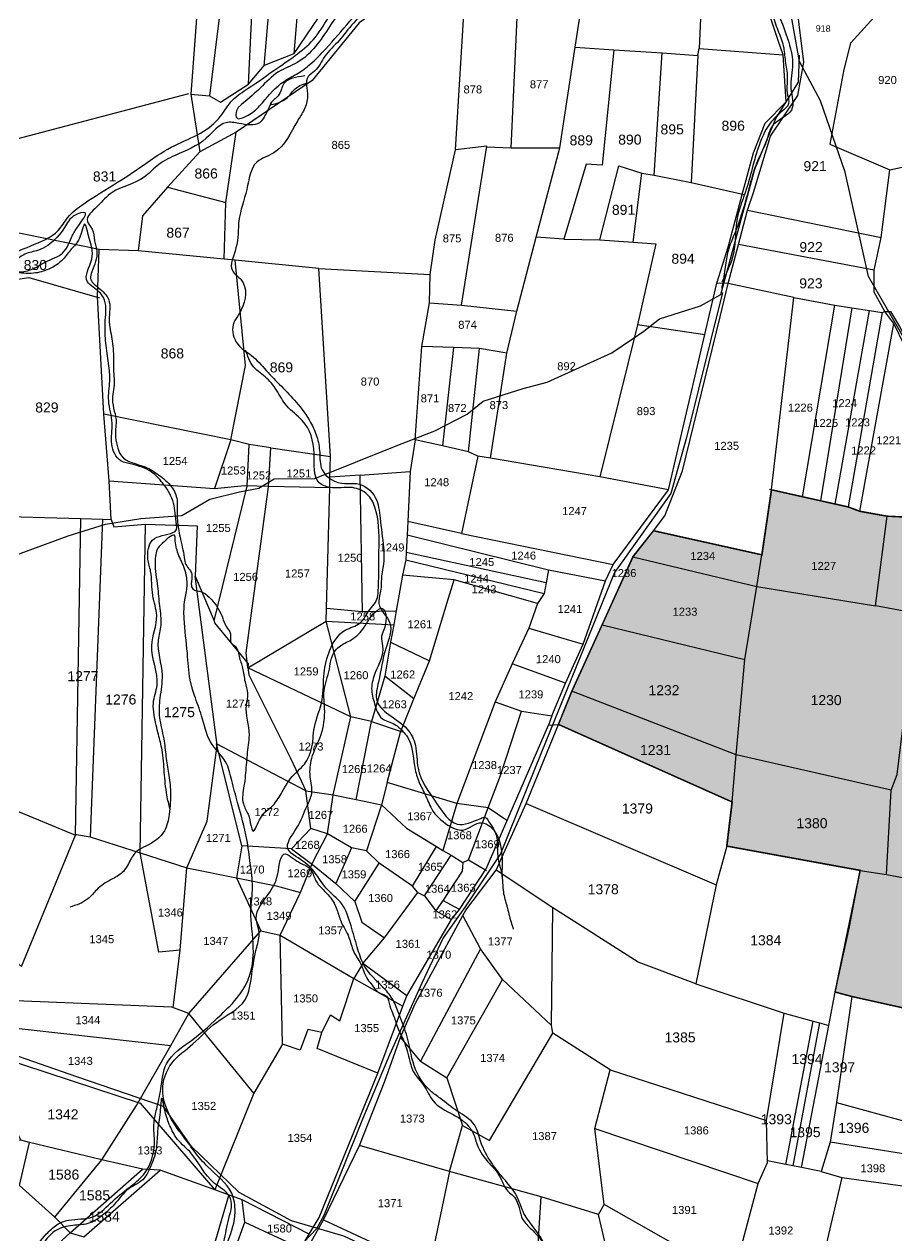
# Model space of a CAD drawing. Header units: inches. Extents: x 182366 to 215308, y 1619047 to 1632624.
# Drawn here: x 183460 to 185204, y 1623660 to 1626081 of the extents above; entities that cross this region are included whole.
import ezdxf
from ezdxf.enums import TextEntityAlignment as Align

# ---------------------------------------------------------------- set-up
doc = ezdxf.new("R2010")
doc.units = ezdxf.units.IN
doc.header["$MEASUREMENT"] = 0
for name, color, linetype in [('PLOT NO', 7, 'Continuous'), ('PLOTS', 7, 'Continuous'), ('PLOTS NO', 7, 'Continuous'), ('ROAD', 1, 'Continuous'), ('STREAM', 4, 'Continuous'), ('WUA2', 3, 'Continuous')]:
    doc.layers.add(name, color=color, linetype=linetype)
doc.styles.get("Standard").update_dxf_attribs({"font": 'arial.ttf'})

msp = doc.modelspace()

# ---------------------------------------------------------------- hatches: boundary and pattern name
at = {"layer": 'PLOTS NO', "true_color": 0xcd6928}
h = msp.add_hatch(dxfattribs=at)
h.set_pattern_fill('ANSI31', color=32)
h.set_pattern_definition([(45, (0, 0), (-0.088388347648, 0.088388347648), [])])
h.paths.add_polyline_path([(185539.5, 1623407.5), (185473.5, 1623605.4), (185439.1, 1623707.3), (185432.1, 1623754.5), (185433.1, 1623860.7), (185432.5, 1623916.8), (185422.5, 1623975.8), (185411.1, 1623993), (185349.6, 1624085.6), (185114, 1624137.9), (185080.8, 1624146.8), (185131, 1624390), (184864.2, 1624438.5), (184874.8, 1624526.7), (184527.8, 1624681.7), (184554.7, 1624747.8), (184615.2, 1624880.8), (184676.8, 1625016.3), (184717.8, 1625068.8), (184934.7, 1625020.5), (184953.9, 1625150.5), (185015.4, 1625136.7), (185051.8, 1625128.6), (185080.8, 1625122.1), (185106.9, 1625116.3), (185130.2, 1625107.5), (185184.7, 1625097.8), (185215, 1625096.3), (185364.9, 1625088.8), (185365.5, 1625086.8), (185390.1, 1625058.4), (185412.6, 1624846.8), (185627.9, 1624818.6), (185600, 1624654.1), (185783, 1624546.5), (185870.8, 1624192.6), (185931.4, 1624111.6), (185934.1, 1624024.2), (185976, 1623908), (185988.8, 1623730.6), (185932.8, 1623735.6), (185917.4, 1623590.4), (185912.9, 1623472.8), (185648.8, 1623472.3)])

# ---------------------------------------------------------------- linework, layer by layer
at = {"layer": 'PLOTS'}
for points in [[(183905.6, 1626663.5), (183870.8, 1626260.8), (183830.8, 1625937.8)], [(183908.7, 1625961.3), (183932.7, 1626460.9), (183942.1, 1626657.4)], [(183995.2, 1626648.5), (183957.8, 1626214.9), (183939, 1625997.5)], [(183999.8, 1626022.6), (184048.6, 1626602.8)], [(184762.6, 1626558), (184759.3, 1626538.7), (184743.8, 1626479.1), (184612.2, 1626331.5), (184591.8, 1626288.8), (184532.3, 1626247.8), (184404.9, 1626279.4), (184343.1, 1626263), (184272.3, 1626197.4), (184208.9, 1626139), (184129.7, 1626083.6), (184035.6, 1625968.4), (183883.6, 1625865.3), (183811.5, 1625825.8), (183746.6, 1625755.2), (183696.4, 1625698), (183687.9, 1625628)], [(184392.4, 1625213.6), (184424.8, 1625423.6), (184444.6, 1625507.6), (184483.5, 1625655.3), (184530.4, 1625833.7), (184561.2, 1626034.9), (184576.5, 1626135.2), (184576.9, 1626158.3), (184591.8, 1626288.8), (184582.8, 1626384.3)], [(183817.2, 1626263.5), (183793.1, 1625941.5), (183830.8, 1625937.8), (183852.8, 1625925.5), (183908.7, 1625961.3), (183940.2, 1625999), (183999.8, 1626022.6), (184085.9, 1626149.6)], [(184049.1, 1625593), (184271.8, 1625580.9), (184281.8, 1625649.1), (184322.4, 1625830), (184341.3, 1626145.4), (184271.8, 1626149.9), (184272.3, 1626197.4)], [(183985.6, 1623562.1), (184058.4, 1623691.8), (184130.4, 1623840.2), (184180.9, 1623968.8), (184212.4, 1624056.6), (184241.3, 1624123.2), (184336.9, 1624299.8), (184342.8, 1624310.7), (184403.3, 1624390.6), (184463.2, 1624523.4), (184527.8, 1624681.7), (184554.7, 1624747.8), (184615.2, 1624880.8), (184676.8, 1625016.3), (184717.8, 1625068.8), (184740.7, 1625098.2), (184775.9, 1625188.3), (184851.4, 1625496.3), (184867.3, 1625562.7), (184887.8, 1625640.8), (184905.8, 1625709.2), (184917.7, 1625744.7), (184952, 1625857.5), (185006.2, 1625938.8), (185018.4, 1626005.4), (184999.9, 1626156.2)], [(184341.3, 1626145.4), (184384.3, 1626142.5), (184447.4, 1626138.4), (184574.7, 1626135.2), (184704.8, 1626128.5), (184747.5, 1626123.5), (184786.1, 1626125.2), (184813.1, 1626122.5), (184809.1, 1626032.5), (184976.8, 1626019.7)], [(184433.7, 1625833.9), (184447.4, 1626138.4)], [(183381.2, 1625098.6), (183573.6, 1625093.2), (183616.6, 1625092), (183634.1, 1625091.5), (183639.3, 1625076.7), (183702.5, 1625081.8), (183761.5, 1625080.1), (183770.6, 1625079.8), (183805.8, 1625078.7), (183802.1, 1624977.8), (183840, 1624888.4), (183840.7, 1624884.6), (183907.7, 1624802.9), (183907.4, 1624794.8), (183908.9, 1624780.8), (183991.8, 1624615.5), (184009, 1624578.6), (184023.2, 1624548.6), (184077.8, 1624540.7), (184123.6, 1624531.4), (184174.4, 1624521.2), (184224, 1624474.5), (184284.2, 1624437.6), (184296.9, 1624429.8), (184313.4, 1624420.5), (184336.6, 1624405.6), (184347.9, 1624411.1), (184387.4, 1624514.8), (184412, 1624579.4), (184454.2, 1624708.3), (184514.5, 1624699), (184508.3, 1624680.3), (184527.8, 1624681.7), (184874.8, 1624526.7), (184883.3, 1624621.1), (184900.4, 1624811.2), (184924.3, 1624957.1), (184934.7, 1625020.5), (184954, 1625151.4), (184998.7, 1625534.6), (184867.3, 1625562.7), (184844.6, 1625563.6), (184867.4, 1625635.4), (184878.7, 1625678.4), (184895.1, 1625740.9), (184917.7, 1625824), (184941, 1625883.4), (184983.3, 1625926.2), (184976.8, 1626019.7), (184966.8, 1626048.6), (184945, 1626114.2)], [(185172.2, 1626110.1), (185119, 1626051.2), (185111.6, 1626042.9), (185098.2, 1625990.4), (185070.3, 1625841.3), (185190.4, 1625790.2)], [(184638.6, 1626029.6), (184615.2, 1625799), (184583.4, 1625801.4), (184538.6, 1625651.3), (184483.5, 1625655.3)], [(184561.2, 1626034.9), (184638.6, 1626029.6), (184734.9, 1626024.1), (184806.5, 1626018.6), (184809.1, 1626032.5)], [(184718.9, 1625779.5), (184734.9, 1626024.1)], [(184806.5, 1626018.6), (184792.9, 1625764.4)], [(183409.3, 1625842.7), (183789.5, 1625942.3)], [(183793.1, 1625941.5), (183811.5, 1625825.8)], [(183860.1, 1625611.3), (183863.1, 1625725), (183883.6, 1625865.3)], [(184334.4, 1625519.3), (184384.6, 1625837), (184322.4, 1625830)], [(184384.4, 1625836), (184433.7, 1625833.9), (184530.4, 1625833.7)], [(184610.4, 1625649.9), (184648.6, 1625798.1), (184694.6, 1625783.5), (184718.9, 1625779.5), (184792.9, 1625764.4), (184899.3, 1625740.9)], [(184677.1, 1625645.4), (184694.6, 1625783.5)], [(185264.5, 1625347), (185198.2, 1625482.8), (185180.1, 1625506.8), (185158.7, 1625545.5), (185158.9, 1625589.3), (185173, 1625654.6), (185190.4, 1625790.2), (185221, 1625796.5)], [(183746.6, 1625755.2), (183863.1, 1625725)], [(184905.8, 1625709.2), (185173, 1625654.6)], [(183282, 1624576.2), (183562.8, 1624460.4), (183564.8, 1624461.3), (183592.1, 1624456.9), (183692.2, 1624424.7), (183785, 1624394.8), (183884.7, 1624374.9), (183964, 1624359), (184012.2, 1624345.4), (184036.5, 1624405.2), (184066.1, 1624463), (184077.8, 1624540.7), (184113.2, 1624696.8), (184063.5, 1624887.9), (184064.4, 1624913.9), (184070.7, 1625155.2), (184071.2, 1625174.7), (184072.3, 1625217), (184049.1, 1625593), (183882, 1625609.2), (183860.1, 1625611.3), (183687.9, 1625628), (183609.8, 1625630.7), (183427.1, 1625668.4)], [(184538.6, 1625651.3), (184610.4, 1625649.9), (184677.1, 1625645.4), (184722.4, 1625642.4), (184685.6, 1625480.4), (184610.6, 1625176.6)], [(185158.9, 1625589.3), (184887.8, 1625640.8)], [(183952.9, 1625234.5), (183909.7, 1625240.8), (183873.1, 1625250.2), (183619.3, 1625301.8), (183606.4, 1625536.9), (183609.8, 1625630.7)], [(183873.1, 1625250.2), (183902.6, 1625399.2), (183882, 1625609.2)], [(183411.4, 1625565.9), (183469.7, 1625574.7), (183610.5, 1625534.3)], [(184241.5, 1625250.4), (184254.6, 1625437.2), (184270, 1625524), (184271.8, 1625580.9)], [(184514.5, 1624699), (184542.3, 1624764.1), (184577, 1624841.7), (184622.2, 1624968.4), (184637.4, 1625001), (184747.9, 1625150.6), (184844.6, 1625563.6)], [(184270, 1625524), (184334.4, 1625519.3), (184444.6, 1625507.6)], [(184998.7, 1625534.6), (185080, 1625519.7), (185114.6, 1625514.3), (185149.5, 1625508.9), (185174.8, 1625505), (185180.1, 1625506.8), (185191.9, 1625506.7), (185209.3, 1625477), (185269.4, 1625364.6), (185311.7, 1625260.3), (185365.5, 1625086.8)], [(185015.4, 1625136.7), (185080, 1625519.7)], [(185114.6, 1625514.3), (185051.8, 1625128.6)], [(185080.8, 1625122.1), (185149.5, 1625508.9)], [(185174.8, 1625505), (185106.9, 1625116.3)], [(184820.7, 1625460.5), (184685.6, 1625480.4)], [(185130.2, 1625107.5), (185198.2, 1625482.8)], [(184424.8, 1625423.6), (184370, 1625432.9), (184318.1, 1625434.7), (184254.6, 1625437.2)], [(184318.1, 1625434.7), (184296.1, 1625238.2)], [(184347.9, 1625226.6), (184370, 1625432.9)], [(183634.1, 1625091.5), (183629.8, 1625168.6), (183619.3, 1625301.8)], [(183873.1, 1625250.2), (183840.6, 1625152.8)], [(184747.9, 1625150.6), (184610.6, 1625176.6), (184392.4, 1625213.6), (184366.9, 1625217.9), (184347.9, 1625226.6), (184296.1, 1625238.2), (184241.5, 1625250.4), (184231.8, 1625186.8), (184226.8, 1625087.2), (184225.4, 1625060.4), (184223.6, 1625025.5), (184222.9, 1625010.4), (184216, 1624979.6), (184203.5, 1624908.5), (184198.6, 1624880.5), (184192.5, 1624846), (184180.6, 1624778.1), (184154.2, 1624687.7), (184113.2, 1624696.8), (183907.4, 1624794.8), (183904, 1624824.6), (183948.5, 1625156.3), (183952.9, 1625234.5), (184072.3, 1625217)], [(183840, 1624888.4), (183905.5, 1625157.5), (183909.7, 1625240.8)], [(184366.9, 1625217.9), (184334.1, 1625063.2), (184637.4, 1625001)], [(184131.7, 1625179.9), (184071.2, 1625175.7)], [(184136.5, 1624905.3), (184131.7, 1625179.9), (184231.8, 1625186.8)], [(183629.8, 1625168.6), (183840.6, 1625152.8), (183900.3, 1625159), (183949.8, 1625157.7), (184070.7, 1625155.2)], [(185184.7, 1625097.8), (185130.2, 1625107.5), (185106.9, 1625116.3), (185080.8, 1625122.1), (185051.8, 1625128.6), (185015.4, 1625136.7), (184949.9, 1625151.4)], [(183227.9, 1624353.1), (183318.1, 1624315.3), (183347, 1624292.6), (183454.7, 1624197.9), (183562.8, 1624460.4), (183573.6, 1625093.2)], [(183616.6, 1625092), (183592.1, 1624456.9)], [(183692.2, 1624424.7), (183702.5, 1625081.8)], [(184334.1, 1625063.2), (184226.8, 1625087.2)], [(184883.8, 1623588.7), (184881.4, 1623591.6), (184927, 1623764), (184945.7, 1623806.1), (184944, 1623890), (184979.2, 1624104.7), (185037.3, 1624088.7), (185049.9, 1624085.2), (185068.6, 1624080.1), (185080.8, 1624146.8), (185109.4, 1624276.8), (185131, 1624390), (185183.9, 1624381.4), (185192.6, 1624549.9), (185204.8, 1624581.8), (185244.2, 1624903.4), (185161.9, 1624918.6), (185184.7, 1625097.8), (185215, 1625096.3), (185365, 1625088.8)], [(184225.4, 1625060.4), (184508.1, 1624990.8), (184622.2, 1624968.4)], [(184717.8, 1625068.8), (184934.7, 1625020.5)], [(184222.9, 1625010.4), (184499.3, 1624943.3)], [(184503.3, 1624964.7), (184223.6, 1625025.5)], [(184676.8, 1625016.3), (184924.3, 1624957.1), (185161.9, 1624918.6)], [(184508.1, 1624990.8), (184503.3, 1624964.7), (184499.3, 1624943.3), (184486.2, 1624923.4), (184468.9, 1624873.9), (184435.3, 1624802.7), (184401.7, 1624726.8), (184324.8, 1624523.7), (184296.9, 1624429.8)], [(183757.9, 1624115.3), (183771.7, 1624230.4), (183785, 1624394.8), (183825.9, 1624488.4), (183845.6, 1624639.9), (183802.1, 1624977.8)], [(184185.7, 1624565.4), (184212.4, 1624666.3), (184239.1, 1624732.5), (184270, 1624808.9), (184307.5, 1624931.7), (184319.5, 1624970.9), (184216, 1624979.6)], [(184486.2, 1624923.4), (184319.5, 1624970.9)], [(184064.4, 1624913.9), (184135.9, 1624907), (184203.5, 1624908.5)], [(183907.4, 1624794.8), (184063.5, 1624887.9), (184198.6, 1624880.5)], [(184468.9, 1624873.9), (184577, 1624841.7)], [(184615.2, 1624880.8), (184900.4, 1624811.2)], [(184192.5, 1624846), (184268.7, 1624809.6)], [(184542.3, 1624764.1), (184435.3, 1624802.7)], [(184239.1, 1624732.5), (184180.6, 1624778.1)], [(185192.6, 1624549.9), (184883.3, 1624621.1), (184554.7, 1624747.8)], [(184401.7, 1624726.8), (184454.2, 1624708.3)], [(183701, 1623133.9), (183805.1, 1623280), (183866.1, 1623372.6), (183884.9, 1623401.2), (183983.6, 1623585), (184013, 1623634.6), (184029.9, 1623663.1), (184049.6, 1623696.2), (184167, 1623984.4), (184217.2, 1624118.8), (184224.9, 1624139.4), (184314.2, 1624291.5), (184329.9, 1624311.5), (184383.6, 1624392.8), (184508.3, 1624680.3)], [(184123.6, 1624531.4), (184154.2, 1624687.7), (184215.8, 1624666.8)], [(184137, 1624203.8), (184180.2, 1624255.1), (184246.9, 1624345.6), (184236, 1624358.4), (184169.3, 1624404.4), (184144.4, 1624429.3), (184114, 1624435), (184066.1, 1624463), (184033.3, 1624473.4), (184023.2, 1624548.6), (183844.2, 1624643)], [(184033.3, 1624473.4), (183994.5, 1624432.7), (183895.2, 1624438.7), (183844.2, 1624643)], [(184425, 1624489.9), (184387.4, 1624514.8), (184324.8, 1624523.7), (184185.7, 1624565.4), (184174.4, 1624521.2)], [(184874.8, 1624526.7), (184864.2, 1624438.5), (184843.2, 1624360.8), (184802.3, 1624163.3), (184687.2, 1624206.4), (184517, 1624315), (184403.3, 1624390.6)], [(184463.2, 1624523.4), (184843.2, 1624360.8)], [(184174.4, 1624521.2), (184144.4, 1624429.3)], [(183895.2, 1624438.7), (183884.7, 1624374.9), (183933.2, 1624269.1)], [(183994.5, 1624432.7), (184036.5, 1624401.6), (184083.2, 1624363.4), (184121.1, 1624327.8), (184134.9, 1624286.4), (184180.2, 1624255.1)], [(184114, 1624435), (184083.2, 1624363.4)], [(184236, 1624358.4), (184284.2, 1624437.6)], [(184864.2, 1624438.5), (185131, 1624390)], [(183771.7, 1624230.4), (183729.5, 1624226.7), (183692.2, 1624424.7)], [(184121.1, 1624327.8), (184169.3, 1624404.4)], [(184260.1, 1624339.1), (184313.4, 1624420.5)], [(184336.6, 1624405.6), (184335.7, 1624388.2), (184295.9, 1624328.5)], [(184347.9, 1624411.1), (184384.3, 1624389.5)], [(185183.9, 1624381.4), (185399.5, 1624341.1)], [(183976.5, 1624042.4), (183972, 1624260.5), (184011.7, 1624344.1)], [(184246.9, 1624345.6), (184260.1, 1624339.1), (184282.9, 1624308.9), (184314.2, 1624291.5)], [(184329.9, 1624311.5), (184296.6, 1624329.5), (184282.9, 1624308.9)], [(184600.5, 1623874.2), (184631.4, 1623991.6), (184516.4, 1624064.9), (184513.9, 1624079.8), (184517, 1624315)], [(184513.9, 1624079.8), (184415.9, 1624171.5), (184371.9, 1624232.9), (184336.9, 1624299.8)], [(183521.4, 1623697.1), (183615.4, 1623811.4), (183684.6, 1623919.9), (183752.9, 1624039.9), (183789.3, 1624103.7), (183933.2, 1624269.1), (183972, 1624260.5), (184119, 1624173.7), (184217.2, 1624118.8)], [(184371.9, 1624232.9), (184252.4, 1624008.5), (184212.4, 1624056.6)], [(184224.9, 1624139.4), (184137, 1624203.8), (184119, 1624173.7)], [(184055.2, 1624066.2), (184072.1, 1624101.3), (184090.7, 1624089.3), (184119, 1624173.7)], [(184304.7, 1623975), (184415.9, 1624171.5)], [(184802.3, 1624163.3), (184979.2, 1624104.7)], [(185114, 1624137.9), (185083.9, 1623926.3), (185071, 1623846.5), (185053.2, 1623788), (185013.4, 1623795.9), (184996.4, 1623799.2), (184982.4, 1623801.9), (184945.6, 1623809.1)], [(185080.8, 1624146.8), (185114, 1624137.9), (185349.6, 1624085.6)], [(183789.3, 1624103.7), (183755, 1624116.3), (183443, 1624129.5)], [(183919.2, 1623944.6), (183789.3, 1624103.7)], [(184982.4, 1623801.9), (185037.3, 1624088.7)], [(183396.4, 1624080.1), (183752.9, 1624039.9)], [(184167, 1623984.4), (184045.9, 1624034), (184055.2, 1624066.2), (184026.9, 1624072.2), (184011.5, 1624030.7), (183976.5, 1624042.4), (183919.2, 1623944.6), (183841.2, 1623751.3)], [(184310.2, 1623788.4), (184336.3, 1623879.9), (184389.8, 1623849.8), (184516.4, 1624064.9)], [(185049.9, 1624085.2), (184996.4, 1623799.2)], [(185013.4, 1623795.9), (185068.6, 1624080.1)], [(183411.2, 1624016.6), (183691.9, 1623924.4), (183841.2, 1623751.3)], [(184252.4, 1624008.5), (184304.7, 1623975), (184336.3, 1623879.9)], [(184631.4, 1623991.6), (184944, 1623890)], [(185083.9, 1623926.3), (185297.6, 1623867.5)], [(183092.1, 1623541.8), (183173.8, 1623532.7), (183242.6, 1623530.4), (183357.5, 1623526.7), (183394, 1623761.7), (183450.6, 1623760), (183470.9, 1623845.8), (183453.7, 1623850.4), (183375.1, 1623847.5), (183399.1, 1623871.7), (183441.8, 1623873.7), (183453.7, 1623850.4)], [(184627.8, 1623470.7), (184644.2, 1623549), (184607.8, 1623702.1), (184619, 1623722.2), (184600.5, 1623874.2)], [(184600.5, 1623874.2), (184927, 1623764)], [(184029.9, 1623663.1), (183895.6, 1623731.6), (183841.2, 1623751.3), (183731.9, 1623790.9), (183696.8, 1623793), (183615.4, 1623811.4), (183470.9, 1623845.8)], [(185296.5, 1623811), (185071, 1623846.5)], [(184607.8, 1623702.1), (184493.7, 1623737.4), (184310.2, 1623788.4), (184130.4, 1623840.2)], [(183450.6, 1623760), (183521.4, 1623697.1), (183552.2, 1623665.8), (183579.6, 1623657.5), (183731.9, 1623790.9)], [(183543.4, 1623464.2), (183619, 1623579.3), (183526.9, 1623642.1), (183552.2, 1623665.8), (183696.8, 1623793)], [(184310.2, 1623788.4), (184270.7, 1623600.5)], [(185094.3, 1623776.3), (185043.5, 1623559.5)], [(185053.2, 1623788), (185094.3, 1623776.3), (185284.5, 1623750.1)], [(183815.7, 1623427.9), (183805.7, 1623524.1), (183869, 1623740)], [(183884.9, 1623401.2), (183855.8, 1623413.6), (183838.5, 1623513.7), (183901, 1623686.6), (183895.6, 1623731.6)], [(184480.7, 1623507.7), (184482.8, 1623570.7), (184493.7, 1623737.4)], [(184856.3, 1623587.8), (184619, 1623722.2)], [(183901, 1623686.6), (184013, 1623634.6)], [(184058.4, 1623691.8), (184180.4, 1623635.2), (184270.7, 1623600.5), (184287.2, 1623588.4), (184429.5, 1623529), (184480.7, 1623507.7), (184626.1, 1623471.1), (184838, 1623417.7), (184856.3, 1623587.8), (184883.8, 1623588.7), (184936.6, 1623573.4), (185012.6, 1623563.6), (185043.5, 1623559.5), (185177.6, 1623528.3), (185356.2, 1623515.5), (185496.5, 1623501.9), (185531, 1623402.4)]]:
    msp.add_lwpolyline(points, dxfattribs=at)
at = {"layer": 'ROAD'}
for points in [[(185534.8, 1623404.9), (185436.2, 1623699.3), (185418.7, 1623921.2), (185417.1, 1623998.8), (185381.1, 1624052), (185391.8, 1624152.1), (185414.5, 1624403.6), (185427.2, 1624528.3), (185398.2, 1624699.8), (185392.6, 1624898.2), (185375.8, 1625043.4), (185344.9, 1625110.1), (185345.4, 1625179.9), (185306.3, 1625298.2), (185256.1, 1625388.2), (185147.3, 1625576.8), (185101, 1625785.5), (185051.8, 1625928), (185009.5, 1626006.7), (184980.5, 1626171.1)], [(183335.8, 1624980.7), (183548, 1625058.4), (183622.8, 1625081.9), (183693.3, 1625093.2), (183775.3, 1625099.2), (183831.2, 1625131.7), (183890.7, 1625146.2), (183929.2, 1625154.1), (183959.7, 1625172.7), (184040.7, 1625173), (184203.4, 1625238.3), (184280.7, 1625268.1), (184345.2, 1625301.6), (184377.7, 1625327.7), (184457.2, 1625352.8), (184505.1, 1625365.8), (184634.8, 1625424.4), (184698.9, 1625467.3), (184729.6, 1625492.2), (184812, 1625518.4), (184852.5, 1625540.8), (184920.2, 1625791), (184962.4, 1625892.7), (185007.4, 1625965.5), (185009.6, 1626018.9)], [(184855.8, 1625544.6), (184783.7, 1625255.3), (184752.8, 1625143.4), (184639.9, 1624985.2), (184493.9, 1624626.3), (184412.3, 1624423.2), (184341.5, 1624317.2), (184297.6, 1624255.3), (184254.7, 1624164.7), (184190.2, 1624021.4), (184136.5, 1623892.6), (184058.8, 1623700), (184044.2, 1623673.3), (183994.4, 1623620.9)], [(184590.5, 1623233.7), (184513.1, 1623328.4), (184425.3, 1623446.4), (184357.2, 1623562.2), (184338.9, 1623588.4), (184270.6, 1623591.1), (184215.9, 1623604.3), (184099.1, 1623658.8), (183994.4, 1623689.4), (183889.6, 1623746.4), (183794.5, 1623838), (183738.4, 1623917.7), (183565.4, 1623977.5), (183419.9, 1624028.2), (183341.8, 1624086.1), (183249.5, 1624199.7), (183088.5, 1624329.2), (182825.8, 1624522.2), (182718.6, 1624578), (182581.5, 1624640.6), (182562.3, 1624662)]]:
    msp.add_lwpolyline(points, dxfattribs=at)
at = {"layer": 'STREAM'}
msp.add_open_spline([(182562.3, 1625413.6), (182575.2, 1625414.7), (182617.8, 1625418.1), (182701.6, 1625421.3), (182795.5, 1625434.4), (182894.5, 1625438.9), (182964.1, 1625465.4), (183034.3, 1625459.5), (183111.2, 1625507), (183201.3, 1625530.3), (183311.9, 1625542.6), (183326.9, 1625620), (183409.4, 1625608.6), (183470.9, 1625638.3), (183524.8, 1625657.8), (183547.5, 1625699.1), (183589.3, 1625730.3), (183644.8, 1625762.6), (183704.2, 1625803.6), (183757.6, 1625839.9), (183812.6, 1625859.8), (183852.4, 1625892), (183873.8, 1625931.6), (183917.7, 1625958.6), (183972.4, 1625999), (184037.7, 1626040.3), (184074, 1626107), (184108, 1626150.1), (184161.7, 1626187.9), (184209.3, 1626207.3), (184268.8, 1626230), (184271.1, 1626275.3), (184308.3, 1626303.8), (184346.2, 1626326.6), (184397.8, 1626351.1), (184448.1, 1626335.3), (184474.7, 1626304.9), (184511.4, 1626297.8), (184547, 1626317.4), (184573.7, 1626371), (184634.4, 1626409.1), (184681.8, 1626480.6), (184711.4, 1626537.8), (184731.3, 1626591.1), (184754, 1626647.2), (184760.4, 1626715.3), (184780.5, 1626787), (184794.1, 1626852.9), (184823.8, 1626910.9), (184847.5, 1626958.6), (184892, 1626997.5), (184915.3, 1627084.3), (185012.5, 1627097.1), (185049.9, 1627178.1), (185123.9, 1627200.3), (185181.7, 1627238.6), (185215.8, 1627286.5), (185260.8, 1627336), (185275.1, 1627415.7), (185332.7, 1627475.4), (185402.6, 1627498.5), (185470.5, 1627568.5), (185533.3, 1627635.7), (185591.5, 1627700), (185638.9, 1627730.5), (185674.2, 1627753), (185724.5, 1627804.7), (185714.4, 1627901.9), (185724.9, 1628005.5), (185739.5, 1628087.1), (185747, 1628143.8), (185746.7, 1628209.7), (185762.3, 1628289.6), (185822.5, 1628365), (185855.5, 1628433.8), (185912.6, 1628508), (185953.5, 1628602.6), (186020.4, 1628688.5), (186058.2, 1628773.9), (186107, 1628832.2), (186156.8, 1628884.7), (186226.8, 1628867.7), (186292.5, 1628901.6), (186373.6, 1628891.2), (186439.6, 1628874.5), (186498.7, 1628847.8), (186554.1, 1628834.7), (186598.3, 1628820.1), (186635.2, 1628795.6), (186681.2, 1628786.1), (186729, 1628764.4), (186778.8, 1628747.1), (186817.6, 1628723.7), (186848.3, 1628719.8), (186867.5, 1628717), (186885.7, 1628719.5), (186905.5, 1628724.2), (186930.9, 1628737.1), (186941.7, 1628754.5), (186949, 1628766.3)], degree=3, knots=[1009.301592, 1009.301592, 1009.301592, 1009.301592, 1047.9218, 1137.61407, 1260.571966, 1332.476282, 1433.628974, 1479.114351, 1537.907126, 1692.629256, 1782.571677, 1812.803691, 1901.569815, 1966.817296, 2029.665102, 2061.703251, 2103.771608, 2184.034693, 2254.956049, 2320.127168, 2376.847277, 2429.336253, 2469.519515, 2508.728851, 2580.424217, 2676.56389, 2732.656145, 2805.717201, 2839.089896, 2927.757425, 2965.190804, 3015.13061, 3042.034282, 3101.470463, 3150.693741, 3206.727277, 3244.514128, 3268.221154, 3313.302344, 3353.93891, 3445.020187, 3519.259999, 3608.792976, 3637.922091, 3690.036973, 3789.462775, 3840.770887, 3913.589111, 3989.81145, 4035.829047, 4071.299677, 4165.149088, 4277.526106, 4310.487704, 4421.941237, 4489.088821, 4515.781843, 4597.804311, 4685.659657, 4748.509068, 4836.437254, 4900.646849, 5036.653814, 5114.996847, 5158.525443, 5204.850151, 5241.262589, 5368.057814, 5466.980349, 5560.579291, 5615.48576, 5638.169247, 5758.481082, 5848.887476, 5924.134859, 5986.322599, 6128.573418, 6230.216442, 6311.984664, 6403.541964, 6466.950049, 6503.693253, 6605.756815, 6675.24923, 6743.371634, 6810.24961, 6868.791324, 6914.048081, 6948.91218, 7000.261098, 7052.631322, 7106.376844, 7158.538703, 7185.577297, 7198.437408, 7216.718101, 7240.041905, 7259.644164, 7299.99864, 7299.99864, 7299.99864, 7299.99864], dxfattribs=at)
for points in [[(185955.1, 1624057.8), (185954, 1624088), (185933.6, 1624127.5), (185915.2, 1624170.7), (185890.2, 1624204.6), (185868.2, 1624258), (185855.4, 1624283.9), (185846.6, 1624335), (185832, 1624378.1), (185814.4, 1624443.1), (185811.2, 1624491.4), (185795.5, 1624535.9), (185792, 1624574.8), (185772.9, 1624613.7), (185758, 1624660.3), (185739.2, 1624697.6), (185724, 1624741), (185705.8, 1624780.7), (185703.8, 1624827.5), (185707.4, 1624857.4), (185710.3, 1624896.3), (185740.6, 1624952.7), (185751.8, 1624978.2), (185754.5, 1625007.2), (185762.8, 1625034.7), (185759.7, 1625096.9), (185757.7, 1625125.6), (185747.3, 1625163.5), (185752.3, 1625196.6), (185744.5, 1625235.7), (185749.4, 1625268.6), (185748.2, 1625282.8), (185733.1, 1625290.4), (185736.8, 1625312.9), (185737.8, 1625351.2), (185737.1, 1625369.7), (185739.7, 1625381.4), (185737, 1625393), (185704.5, 1625417.1), (185681.3, 1625428.1), (185665.5, 1625440.2), (185663.2, 1625461.9), (185670.7, 1625500.4), (185684.6, 1625540.2), (185691.7, 1625571.7), (185699.9, 1625590.3), (185712.5, 1625605.3), (185735.8, 1625616.6), (185740.3, 1625628.3), (185727.9, 1625639.5), (185715.7, 1625658.7), (185723.9, 1625707.6), (185725.4, 1625742.9), (185727.3, 1625782.2), (185736.3, 1625806.1), (185741.1, 1625829.3), (185742.1, 1625853.7), (185741.3, 1625883.7), (185748.9, 1625937.7), (185747.4, 1625993), (185743.1, 1626036), (185734.3, 1626067.9), (185677, 1626091.3), (185635.4, 1626102.6), (185603.7, 1626114), (185568.6, 1626118.2), (185543.3, 1626127), (185521.4, 1626136.8), (185516, 1626162.1), (185563.9, 1626190.8), (185610.8, 1626205.1), (185648.6, 1626229.3), (185685.5, 1626259.2), (185737.4, 1626313.8), (185776.9, 1626377.8), (185798.8, 1626422), (185836.6, 1626486.2), (185850.4, 1626513), (185849.4, 1626548.6), (185849.1, 1626572.6), (185868.2, 1626609.1), (185898.6, 1626644.3), (185909, 1626693.5), (185924.8, 1626729.6), (185931.8, 1626760.4), (185951.2, 1626802.7), (185967, 1626844.5), (185975.8, 1626876.5), (185984.1, 1626925.6), (185988.3, 1626969.1), (185981.3, 1626981.7), (185948.3, 1626985.3), (185941.2, 1626997), (185953.1, 1627056), (185960, 1627121.7), (185964.7, 1627164.1), (185973.2, 1627202.1), (185978.5, 1627230.8), (185984.3, 1627327.1), (185989.2, 1627378.5), (185995.2, 1627420), (185996.2, 1627451.3), (185990.2, 1627494.7), (185980.5, 1627589.6), (185980.2, 1627642.4), (185991.2, 1627674.3), (186008.8, 1627717.7), (186051.6, 1627819.7), (186065.3, 1627859.3), (186072.6, 1627900.8), (186090.5, 1627980), (186117.8, 1628055.4), (186130.7, 1628101.5), (186161.4, 1628173.2), (186188.2, 1628227.2), (186217.6, 1628277.2), (186242.3, 1628292.6), (186253, 1628330.6), (186265.9, 1628355.7), (186291, 1628386.7), (186335.9, 1628400.4), (186370.6, 1628414.3), (186406.2, 1628438.1), (186428.5, 1628456.5), (186460, 1628461.9), (186496.2, 1628469.8), (186524.3, 1628503.5), (186567, 1628513.8), (186647.1, 1628509.3), (186699.6, 1628515.2), (186741.2, 1628538.4), (186802, 1628526), (186837.3, 1628512.4), (186861.7, 1628526.5), (186877, 1628566.1), (186879.4, 1628619.3), (186872.7, 1628672.9), (186867.5, 1628689.5), (186810.8, 1628707.1), (186763.2, 1628729.3), (186687.5, 1628758.3), (186630.2, 1628776.6), (186565.5, 1628805.3), (186499.3, 1628826.5), (186441.4, 1628851.7), (186360.9, 1628875.3), (186295.9, 1628867.5), (186202, 1628855.1), (186135.8, 1628834.5), (186092.7, 1628784.3), (186044.1, 1628714), (186017.4, 1628648.6), (185952.4, 1628557.2), (185899.7, 1628463.4), (185874.7, 1628415.8), (185860.2, 1628384.3), (185826.8, 1628327.9), (185781.9, 1628245.7), (185761.4, 1628183.6), (185759.9, 1628106.7), (185759.8, 1628048.8), (185745.8, 1627950.1), (185745, 1627911.7), (185734.3, 1627869.1), (185727, 1627831.9), (185714.9, 1627777.1), (185696.6, 1627743.4), (185631.9, 1627693.2), (185582.3, 1627661.1), (185560.2, 1627622.3), (185514.7, 1627582), (185472.7, 1627544.3), (185420.2, 1627500), (185358.3, 1627462.7), (185322.1, 1627442.1), (185293.4, 1627383.6), (185265.5, 1627328.5), (185232.8, 1627276.2), (185214.2, 1627247.3), (185162.1, 1627222.3), (185112.4, 1627180.6), (185070.6, 1627152.6), (185026.5, 1627114.3), (184968.6, 1627073.5), (184927.4, 1627044.1), (184915.1, 1627017.2), (184879.2, 1626975.3), (184850, 1626928.4), (184820.8, 1626877.1), (184805.8, 1626814.2), (184791.9, 1626737.4), (184769.5, 1626649.2), (184747.5, 1626581.6), (184733.1, 1626550.3), (184713.1, 1626510.1), (184695.2, 1626475.4), (184655.3, 1626413.9), (184621.6, 1626378.9), (184596.1, 1626340.9), (184545.9, 1626304.1), (184512.4, 1626282), (184477.9, 1626278.6), (184428.5, 1626316.7), (184384.7, 1626316.1), (184308.9, 1626273.6), (184292.7, 1626219.6), (184240.9, 1626177.7), (184204.4, 1626142.6), (184166.1, 1626119.3), (184118, 1626083.2), (184089.8, 1626048.7), (184060.9, 1626016.9), (184040.4, 1625987.1), (184027.8, 1625976.4), (184026.3, 1625937.2), (184019.6, 1625910.5), (184006.1, 1625887.4), (183959.4, 1625824.1), (183925.3, 1625805.5), (183905, 1625750.9), (183889.3, 1625688.7), (183883.4, 1625633.8), (183876.3, 1625588.5), (183893.8, 1625570.3), (183894, 1625510.2), (183876.8, 1625475.5), (183890.5, 1625437.4), (183914.2, 1625419.1), (183943.9, 1625388.9), (184003.8, 1625325.6), (184032.6, 1625285.1), (184045.1, 1625256.7), (184050.7, 1625225), (184055.5, 1625190.5), (184101, 1625162.8), (184124.4, 1625163), (184161.8, 1625135.2), (184171.3, 1625093.7), (184178.3, 1625035.2), (184178.4, 1625003.5), (184174.5, 1624978.9), (184172.5, 1624948), (184169.2, 1624923.3), (184191.2, 1624884.1), (184183.3, 1624835.4), (184168.2, 1624766.3), (184164.1, 1624732.7), (184225.5, 1624672.4), (184242, 1624639.7), (184247.3, 1624594), (184285.1, 1624523.1), (184325.6, 1624482.5), (184372.6, 1624493.9), (184381.6, 1624495.8), (184389, 1624486.7), (184399.6, 1624470), (184406, 1624444.4), (184406.8, 1624416.2), (184414.4, 1624383.8), (184417.8, 1624346.6), (184424.8, 1624318.3), (184433.2, 1624286.5), (184437.7, 1624272.6)], [(184743.8, 1626555.8), (184760.2, 1626555.3), (184776.3, 1626544.1), (184820.4, 1626513.5), (184842.8, 1626494.3), (184888.3, 1626427.6), (184909.6, 1626358.4), (184918.3, 1626321), (184927.6, 1626283.9), (184936.9, 1626217.2), (184955.4, 1626137.9), (184982.4, 1626062.1), (184995.8, 1626001.2), (184992.6, 1625953.3), (184993.6, 1625909.2), (184957.2, 1625879.7), (184942.7, 1625844.6), (184927.3, 1625811.3), (184915.1, 1625776.8), (184903.4, 1625734), (184882.5, 1625668.8), (184866.1, 1625624.4), (184860.6, 1625591.4), (184854.1, 1625552.9)], [(184743.8, 1626555.8), (184770.9, 1626535), (184802.5, 1626519.2), (184825.2, 1626503.5), (184844.5, 1626484.7), (184866.6, 1626450.8), (184884.9, 1626419.4), (184897.5, 1626388), (184907.5, 1626322.5), (184920, 1626270.9), (184938.1, 1626178.5), (184949.2, 1626131.3), (184955.5, 1626102.5), (184966.4, 1626069.1), (184977.3, 1626037.6), (184981.3, 1626007.5), (184985.3, 1625974.7), (184985.7, 1625939.5), (184988, 1625922.4), (184975.1, 1625907.3), (184950.9, 1625883), (184926.6, 1625831.8), (184916.7, 1625798.7), (184903.3, 1625750.5), (184886, 1625697.7), (184877.6, 1625622.7), (184854.7, 1625566.4)], [(183888, 1625914.9), (183932.1, 1625953.7), (183968.3, 1625985.7), (184005.9, 1626004.4), (184071.1, 1626077.1), (184131.6, 1626151.8), (184194.2, 1626190.6), (184221.7, 1626203.7), (184254, 1626217.5), (184266.9, 1626221.7), (184248.9, 1626199), (184221.5, 1626178.4), (184200.9, 1626162.4), (184162.1, 1626130.5), (184133.1, 1626110.8), (184110.9, 1626086.8), (184062.8, 1626032), (184031.3, 1626000.7), (184007.6, 1625983.1), (183979.4, 1625966.7), (183936.2, 1625924.1), (183920.3, 1625907.7), (183907.9, 1625899.3), (183896.4, 1625894), (183886.4, 1625892.8), (183883.2, 1625900.7), (183888, 1625914.9)], [(184021.2, 1625977.8), (183979.1, 1625962.3), (183967.5, 1625938.1), (183952, 1625921.6), (183977.8, 1625928.4), (183996.7, 1625946.6), (184007.2, 1625956.2), (184022.1, 1625962.8), (184024.8, 1625963.6)], [(183954.3, 1625925), (183941.9, 1625899.6), (183930.4, 1625884.2), (183889.4, 1625882.8), (183863.5, 1625884.2), (183824.1, 1625853.3), (183761.7, 1625818.7), (183725.1, 1625797.5), (183700.1, 1625775.3), (183635.7, 1625744.9), (183605.7, 1625716.5), (183586.4, 1625687), (183595.9, 1625671.6), (183600.8, 1625647.9), (183605.5, 1625626.7), (183595.2, 1625586.2), (183592.7, 1625573.1), (183608.5, 1625554.4), (183629, 1625530.5), (183630.1, 1625490.4), (183635.5, 1625452.3), (183637.9, 1625432.7), (183638.7, 1625391.4), (183639.4, 1625354.8), (183636.8, 1625337.2), (183638.8, 1625313.7), (183643.7, 1625290.7), (183642.3, 1625261.2), (183645.7, 1625239.1), (183654.3, 1625218.2), (183701.7, 1625196.3), (183729, 1625180.1), (183754.6, 1625156.6), (183765.6, 1625130.3), (183765.7, 1625109.4), (183766.4, 1625089.5), (183771.6, 1625055.9), (183780, 1625015.3), (183783.3, 1625000.9), (183790.8, 1624991), (183795, 1624981.9), (183794.1, 1624962.3), (183797.1, 1624952.3), (183814.3, 1624946.5), (183825.4, 1624939.8), (183856.2, 1624895.7), (183864.5, 1624876.5), (183872.3, 1624862.7), (183874.2, 1624843.8), (183880.8, 1624839), (183889.7, 1624817.8), (183896.7, 1624794.2), (183901.5, 1624766.8), (183906.7, 1624743.2), (183903.7, 1624720.3), (183909.5, 1624660.5), (183907.7, 1624640.8), (183903.8, 1624600.6), (183899.4, 1624558.6), (183898.2, 1624522.8), (183907.7, 1624502), (183913.5, 1624478.6), (183916.9, 1624469.1), (183930.3, 1624490.8), (183957.8, 1624520.3), (183975.8, 1624546.8), (183999.3, 1624581.2), (184014.4, 1624595.7), (184025, 1624609.4), (184033.9, 1624631.1), (184040.2, 1624675.8), (184055.6, 1624730.8), (184059.4, 1624784), (184071, 1624829.9), (184101.9, 1624870.1), (184131.1, 1624884.2), (184151.5, 1624912.1), (184162.1, 1624925.3), (184168.1, 1624954.7), (184169.3, 1625037.8), (184161, 1625115.9), (184145.8, 1625141.3), (184116.5, 1625154.8), (184070.7, 1625155.2), (184049.9, 1625164.7), (184039.8, 1625222.9), (184016, 1625288.7), (183984.8, 1625318.4), (183964.4, 1625349.7), (183942, 1625376.1), (183916.5, 1625399), (183907.4, 1625416.9), (183902.7, 1625429.6)], [(183324.4, 1625565.8), (183347.9, 1625588), (183391.2, 1625600.4), (183433.9, 1625603.9), (183461.4, 1625621.3), (183488.4, 1625629.4), (183507.4, 1625639.1), (183540.6, 1625674.7), (183561.8, 1625699.6), (183581.7, 1625704.2), (183568.7, 1625678.4), (183556.8, 1625659.3), (183536.7, 1625623.5), (183502.9, 1625606.2), (183474.4, 1625590.5), (183410.4, 1625585.4), (183374.1, 1625574.2), (183350.1, 1625563.9), (183332.3, 1625561.4), (183324.4, 1625565.8)], [(183751.6, 1624512.5), (183745.4, 1624540.1), (183740.2, 1624586.2), (183735.7, 1624630.6), (183728.5, 1624661.2), (183719.9, 1624699.9), (183718.3, 1624724.2), (183725.6, 1624760.1), (183715.2, 1624839.2), (183724.9, 1624899.4), (183717.2, 1624939), (183712.9, 1624987.7), (183707.5, 1625012.1), (183716.7, 1625050), (183758.5, 1625065.6), (183761.8, 1625067.5), (183764.1, 1625086.2), (183757.1, 1625129), (183736.7, 1625164.2), (183714.2, 1625186.3), (183675.1, 1625201.5), (183653.5, 1625208.5), (183635.1, 1625241.7), (183636, 1625283.7), (183629, 1625328.5), (183631.1, 1625367.9), (183622.8, 1625448.6), (183622.3, 1625488.7), (183618.6, 1625534.7), (183598, 1625555.5), (183586.4, 1625566.2), (183595.2, 1625611.3), (183588.2, 1625660.7), (183581.4, 1625681.2), (183570.4, 1625653.2), (183554.2, 1625631.2), (183538, 1625611.2), (183509.3, 1625591.4), (183479, 1625583.4), (183439.6, 1625584.2), (183401.3, 1625576.4), (183388.6, 1625565.5), (183375.4, 1625529), (183367.1, 1625510.8), (183367.3, 1625486.5), (183373.9, 1625456.2), (183374.1, 1625429.3), (183378, 1625396.3), (183380.8, 1625371.3), (183386, 1625338.6), (183354.9, 1625312.9), (183328.1, 1625301.4), (183307.8, 1625282), (183244.1, 1625236.2), (183219.2, 1625208.4), (183204.9, 1625188.9), (183193.5, 1625141.7), (183183, 1625110.4), (183179.1, 1625081.5), (183175.3, 1625056.6), (183168.7, 1625023.1), (183159.7, 1624999.6), (183151, 1624959.6), (183132.2, 1624911.6), (183118.3, 1624876.4), (183102.7, 1624853.7), (183073.7, 1624815.4), (183059.9, 1624784.1), (183043, 1624762.7)], [(183321.5, 1623494.2), (183351.8, 1623499.5), (183373.8, 1623508.8), (183393.3, 1623520.2), (183412.3, 1623534.2), (183442.3, 1623559.1), (183454.9, 1623586.3), (183474.6, 1623626.1), (183504.8, 1623663.2), (183525.7, 1623681.7), (183548.7, 1623690.7), (183597.1, 1623697.6), (183632.5, 1623724.6), (183671.1, 1623757.1), (183698.3, 1623781.4), (183720.4, 1623843.6), (183719.6, 1623885.8), (183725, 1623913.1), (183733.2, 1623953.1), (183744.5, 1624003.3), (183797.2, 1624052.2), (183853.5, 1624101.5), (183888.7, 1624138.9), (183908.7, 1624173.7), (183918.1, 1624235), (183913.4, 1624309.2), (183916.4, 1624356.6), (183912, 1624403.9), (183905.2, 1624451.5), (183886.7, 1624525.5), (183875.1, 1624569.6), (183862.7, 1624606.6), (183832.7, 1624646.5), (183814.7, 1624698.7), (183800.4, 1624739.6), (183791.8, 1624770.6), (183786.3, 1624823.8), (183779.8, 1624893.2), (183781.2, 1624930.5), (183785.7, 1624957.9), (183780.5, 1624992.8), (183768, 1625022.5), (183762, 1625052.8), (183761.5, 1625058.1), (183739.6, 1625046.7), (183727.5, 1625033.8), (183721.7, 1625005.8), (183726.7, 1624957.2), (183730.5, 1624918.4), (183733, 1624879.7), (183727.8, 1624850.3), (183735.6, 1624780.2), (183731.4, 1624734.4), (183730.6, 1624695.1), (183739, 1624652.9), (183743.5, 1624617.4), (183748.8, 1624583.9), (183752.6, 1624547.1), (183749.8, 1624501.9), (183740.6, 1624469), (183703.2, 1624438.3), (183685.3, 1624428.2), (183671.8, 1624409.4), (183656.2, 1624385.5), (183633.7, 1624371.5), (183605.1, 1624351.1), (183587.6, 1624333.1), (183551.2, 1624316.1)], [(184508.3, 1623629.2), (184479.6, 1623674.8), (184459, 1623704.3), (184446.4, 1623735.4), (184422, 1623769.8), (184373.1, 1623846.5), (184360.1, 1623881.1), (184325.8, 1623908.7), (184291.5, 1623934.5), (184271.9, 1623949.5), (184239.8, 1623999), (184224.2, 1624062.3), (184208.7, 1624103.6), (184197.4, 1624130.7), (184179.7, 1624153.6), (184139.2, 1624200.7), (184125.8, 1624236.7), (184113.4, 1624279.2), (184094.8, 1624322.8), (184064, 1624354.1), (184037, 1624390.8), (184003.1, 1624417.9), (183987.5, 1624431.9), (184004.7, 1624474.3), (184025.4, 1624518.9), (184034.7, 1624543.4), (184031.9, 1624577.4), (184034.8, 1624613.9), (184052.9, 1624659.8), (184060.6, 1624713.9), (184059.5, 1624748.3), (184070.1, 1624792.2), (184074.5, 1624814.1), (184089.5, 1624836.8), (184113.7, 1624850.7), (184139.8, 1624875.7), (184153.4, 1624897.5), (184167.4, 1624910.9), (184172.7, 1624913.4), (184181.2, 1624876.2), (184174.2, 1624857.4), (184176.5, 1624838.4), (184161.8, 1624785.1), (184154.5, 1624753.5), (184160.5, 1624722.6), (184175.4, 1624693.6), (184200.8, 1624681.6), (184217.2, 1624667.2), (184225.9, 1624656.4), (184240.2, 1624599.5), (184248, 1624569.3), (184261.1, 1624542.2), (184274.7, 1624512.4), (184307.1, 1624480.4), (184336.9, 1624470.6), (184374.7, 1624485.2), (184391.3, 1624477.4), (184415.4, 1624400.9), (184414.5, 1624378)], [(184342.1, 1623066.8), (184291.4, 1623088.1), (184240.2, 1623125.6), (184189.9, 1623145.1), (184147.4, 1623178.1), (184107.4, 1623206.6), (184088.2, 1623237.4), (184052.1, 1623260.1), (184004.8, 1623304), (183969.1, 1623327.6), (183942.8, 1623353.7), (183913.1, 1623366.6), (183898.6, 1623368.7), (183872.1, 1623389.9), (183850.5, 1623409.2), (183840.4, 1623431.9), (183835.6, 1623457.5), (183826.8, 1623479.3), (183834.9, 1623554.7), (183847.2, 1623598.1), (183868.1, 1623650.1), (183881.5, 1623707), (183874.8, 1623745), (183827.3, 1623797.3), (183801, 1623827.3), (183780.8, 1623855), (183764.1, 1623876.9), (183747.1, 1623908.5), (183736.9, 1623950.1), (183755.6, 1624005.2), (183797.4, 1624043), (183844.5, 1624086.1), (183901.3, 1624130.7), (183915.1, 1624182.4), (183925, 1624236.4), (183929.6, 1624266.2), (183924, 1624294.1), (183947.9, 1624342), (183966.8, 1624383), (183982.5, 1624422.7), (183996.9, 1624414.5), (184012.1, 1624404.5), (184032.1, 1624392.7), (184041.9, 1624371.4), (184055.6, 1624353.5), (184071.6, 1624336.4), (184085.2, 1624311.5), (184093.5, 1624287.3), (184109.2, 1624256.1), (184118.4, 1624228.2), (184132.4, 1624203.7), (184146.3, 1624172.2), (184155.8, 1624160.5), (184167.4, 1624146.7), (184184, 1624138.4), (184191.1, 1624118.9), (184197.8, 1624101.2), (184206.1, 1624076.8), (184218.9, 1624048.9), (184230.8, 1624008.6), (184241.3, 1623982), (184258.5, 1623960.5), (184277.3, 1623929.3), (184317.7, 1623901.7), (184337.7, 1623889), (184350.7, 1623875.9), (184360.8, 1623855.9), (184365.4, 1623841.7), (184389.9, 1623804), (184406.3, 1623785.2), (184415.6, 1623767.9), (184428, 1623747.4), (184437.5, 1623739.2), (184450.2, 1623712.6), (184456.4, 1623693.1), (184474.5, 1623672), (184495.2, 1623648.3), (184503.8, 1623635.8), (184518.5, 1623624.9), (184530.7, 1623618.1), (184543.8, 1623613), (184556.8, 1623601.3), (184570.6, 1623584.3), (184584.8, 1623566.8)], [(183493.4, 1621987.4), (183527.4, 1622027.7), (183553.3, 1622064), (183573.2, 1622101.8), (183578.1, 1622140.9), (183584.4, 1622175.8), (183584.1, 1622197), (183570.1, 1622216.6), (183541, 1622234.8), (183529, 1622247.6), (183508.5, 1622262.3), (183495.5, 1622287.4), (183477.3, 1622311.1), (183458.3, 1622338.9), (183437.1, 1622366), (183404.7, 1622397.6), (183356.3, 1622424.1), (183311.5, 1622459.3), (183283.6, 1622497.1), (183263.7, 1622546.2), (183272.2, 1622601.6), (183279.9, 1622638.7), (183326.1, 1622696.3), (183333.1, 1622762.1), (183353.1, 1622796), (183372, 1622821), (183414.6, 1622840.2), (183450.5, 1622852.2), (183481.9, 1622884.3), (183504.3, 1622920.3), (183533.4, 1622974), (183569.7, 1623010.9), (183607.6, 1623040.5), (183646.8, 1623073.3), (183723.4, 1623149.8), (183768.1, 1623171), (183817.2, 1623190.9), (183852.6, 1623199.7), (183896.3, 1623211.1), (183926.5, 1623246.5), (183931.1, 1623273.6), (183921.7, 1623314.3), (183897.5, 1623353.3), (183856.9, 1623396.3), (183839.7, 1623416.1), (183819.2, 1623480), (183819.5, 1623516), (183832.7, 1623577.8), (183843.9, 1623605.4), (183859.1, 1623647.7), (183869, 1623694.2), (183874.4, 1623717.8), (183869.9, 1623739.2), (183840.5, 1623764.4), (183790.9, 1623827.9), (183763.6, 1623856.3), (183750.2, 1623882.3), (183740.6, 1623912.8), (183735.2, 1623934.2), (183731.8, 1623906.9), (183729, 1623886.9), (183726.4, 1623861.9), (183722.9, 1623827.2), (183709, 1623790.2), (183700.1, 1623775), (183669.8, 1623753.9), (183640, 1623722.1), (183619.6, 1623702.9), (183587.2, 1623683.9), (183557.6, 1623680.3), (183522.2, 1623669.4), (183491.6, 1623635.2), (183472.6, 1623606.1), (183460, 1623571.5), (183441.9, 1623546.9), (183428.3, 1623542.3), (183416.5, 1623529.7), (183393.2, 1623515.3), (183380.6, 1623503.5), (183358.4, 1623495.8), (183336.1, 1623492.9), (183297.7, 1623496.2), (183270.1, 1623488.3), (183247.3, 1623474.4), (183223.2, 1623464.6), (183204.5, 1623449.6)]]:
    msp.add_spline(points, degree=3, dxfattribs=at)
at = {"layer": 'WUA2', "color": 5, "const_width": 3}
msp.add_lwpolyline([(185349.6, 1624085.6), (185114, 1624137.9), (185080.8, 1624146.8), (185131, 1624390), (184864.2, 1624438.5), (184874.8, 1624526.7), (184527.8, 1624681.7), (184554.7, 1624747.8), (184615.2, 1624880.8), (184676.8, 1625016.3), (184717.8, 1625068.8), (184934.7, 1625020.5), (184953.9, 1625150.5), (185015.4, 1625136.7), (185051.8, 1625128.6), (185080.8, 1625122.1), (185106.9, 1625116.3), (185130.2, 1625107.5), (185184.7, 1625097.8), (185215, 1625096.3)], dxfattribs=at)
at = {"layer": 'WUA2', "color": 15, "const_width": 3}
msp.add_lwpolyline([(185349.6, 1624085.6), (185114, 1624137.9), (185080.8, 1624146.8), (185131, 1624390), (184864.2, 1624438.5), (184874.8, 1624526.7), (184527.8, 1624681.7), (184554.7, 1624747.8), (184615.2, 1624880.8), (184676.8, 1625016.3), (184717.8, 1625068.8), (184934.7, 1625020.5), (184953.9, 1625150.5), (185015.4, 1625136.7), (185051.8, 1625128.6), (185080.8, 1625122.1), (185106.9, 1625116.3), (185130.2, 1625107.5), (185184.7, 1625097.8), (185215, 1625096.3)], dxfattribs=at)

# ---------------------------------------------------------------- texts
at = {"layer": 'PLOT NO'}
for s, height, rotation, p in [('918', 12.77, 358.8627, (185057, 1626072.5)), ('920', 16, 0.1882, (185185.6, 1625969.5)), ('878', 16, 0.1882, (184356.8, 1625950.7)), ('877', 16, 0.1882, (184489.4, 1625961)), ('895', 20, 0.1882, (184755.2, 1625870.9)), ('896', 20, 0.1882, (184877.2, 1625878.2)), ('889', 20, 0.1882, (184573.5, 1625849)), ('890', 20, 0.1882, (184670.6, 1625850.4)), ('865', 16, 0.1882, (184093, 1625839.8)), ('921', 20, 0.1882, (185040.9, 1625797.4)), ('831', 20, 0.1882, (183620.8, 1625776.8)), ('866', 20, 0.1882, (183823.8, 1625782.7)), ('891', 20, 0.1882, (184658.1, 1625710.1)), ('867', 20, 0.1882, (183767.6, 1625664.4)), ('875', 16, 0.1882, (184315.3, 1625653)), ('876', 16, 0.1882, (184419.7, 1625654.2)), ('922', 20, 0.1882, (185032.8, 1625635.6)), ('894', 20, 0.1882, (184777, 1625612.4)), ('830', 20, 0.1882, (183482.4, 1625599.8)), ('923', 20, 0.1882, (185032.5, 1625563.2)), ('874', 16, 0.1882, (184346.3, 1625480.3)), ('868', 20, 0.1882, (183756.3, 1625423.1)), ('869', 20, 0.1882, (183974.3, 1625395.2)), ('892', 16, 0.1882, (184544.1, 1625397.5)), ('870', 16, 0.1882, (184151.4, 1625366.9)), ('829', 20, 0.1882, (183505.5, 1625315.1)), ('871', 16, 0.1882, (184271.2, 1625333.3)), ('872', 16, 0.1882, (184325.8, 1625314)), ('873', 16, 0.1882, (184408.8, 1625319.8)), ('1226', 16, 0.1882, (185011.5, 1625314.7)), ('1224', 16, 0.1882, (185099.9, 1625323.7)), ('893', 16, 0.1882, (184703, 1625307.8)), ('1225', 16, 0.1882, (185062, 1625284.2)), ('1223', 16, 0.1882, (185125.6, 1625285.3)), ('1221', 16, 0.1882, (185188.1, 1625249.4)), ('1235', 16, 0.1882, (184864.1, 1625238.4)), ('1222', 16, 0.1882, (185137.7, 1625229.1)), ('1254', 16, 0.1882, (183761.7, 1625208.1)), ('1253', 16, 0.1882, (183878.1, 1625189.1)), ('1252', 16, 0.1882, (183929, 1625179.2)), ('1251', 16, 0.1882, (184009.1, 1625183.2)), ('1248', 16, 0.1882, (184284.6, 1625165.7)), ('1247', 16, 0.1882, (184560.1, 1625108)), ('1255', 16, 0.1882, (183848, 1625074.2)), ('1249', 16, 0.1882, (184195.3, 1625035.3)), ('1250', 16, 0.1882, (184111.5, 1625014.7)), ('1245', 16, 0.1882, (184374.7, 1625006.2)), ('1246', 16, 0.1882, (184458.3, 1625019)), ('1234', 16, 0.1882, (184816.4, 1625018.3)), ('1227', 16, 0.1882, (185058.2, 1624998.4)), ('1256', 16, 0.1882, (183902.7, 1624976.5)), ('1257', 16, 0.1882, (184006.2, 1624983.3)), ('1236', 16, 0.1882, (184658.9, 1624984.1)), ('1244', 16, 0.1882, (184364.1, 1624973.1)), ('1243', 16, 0.1882, (184379.2, 1624951.7)), ('1241', 16, 0.1882, (184550.8, 1624912.3)), ('1233', 16, 0.1882, (184780.8, 1624906.9)), ('1258', 16, 0.1882, (184136.8, 1624897.4)), ('1261', 16, 0.1882, (184250.9, 1624881.8)), ('1240', 16, 0.1882, (184507.7, 1624812.1)), ('1259', 16, 0.1882, (184023.5, 1624787.5)), ('1262', 16, 0.1882, (184216.7, 1624781.4)), ('1277', 20, 0.1882, (183577.6, 1624778.1)), ('1260', 16, 0.1882, (184123.3, 1624780)), ('1276', 20, 0.1882, (183653.2, 1624731.4)), ('1242', 16, 0.1882, (184332.8, 1624738.2)), ('1239', 16, 0.1882, (184472.9, 1624741.7)), ('1232', 20, 0.1882, (184738.8, 1624750)), ('1230', 20, 0.1882, (185062.9, 1624730.2)), ('1275', 20, 0.1882, (183770.2, 1624706.1)), ('1274', 16, 0.1882, (183888.1, 1624723.3)), ('1263', 16, 0.1882, (184200, 1624721.8)), ('1273', 16, 0.1882, (184033.3, 1624637.4)), ('1231', 20, 0.1882, (184722, 1624630.4)), ('1265', 16, 0.1882, (184119.6, 1624592.4)), ('1264', 16, 0.1882, (184169.6, 1624593.6)), ('1238', 16, 0.1882, (184380.1, 1624600.3)), ('1237', 16, 0.1882, (184429.9, 1624590.4)), ('1379', 20, 0.1882, (184685.7, 1624513.6)), ('1272', 16, 0.1882, (183945.1, 1624506.4)), ('1267', 16, 0.1882, (184053, 1624500.8)), ('1367', 16, 0.1882, (184250.6, 1624498)), ('1266', 16, 0.1882, (184121.7, 1624473.1)), ('1380', 20, 0.1882, (185034.6, 1624484.2)), ('1271', 16, 0.1882, (183848.1, 1624454.8)), ('1368', 16, 0.1882, (184330, 1624460.1)), ('1369', 16, 0.1882, (184385.8, 1624442.2)), ('1268', 16, 0.1882, (184026, 1624440.9)), ('1366', 16, 0.1882, (184206.3, 1624422.4)), ('1358', 16, 0.1882, (184080.4, 1624412.2)), ('1365', 16, 0.1882, (184271.9, 1624397.1)), ('1270', 16, 0.1882, (183915.7, 1624391.6)), ('1269', 16, 0.1882, (184011, 1624384.2)), ('1359', 16, 0.1882, (184119.2, 1624382)), ('1364', 16, 0.1882, (184285.9, 1624353.3)), ('1363', 16, 0.1882, (184337.6, 1624355.2)), ('1378', 20, 0.1882, (184617.4, 1624352.2)), ('1348', 16, 0.1882, (183930.8, 1624327.9)), ('1360', 16, 0.1882, (184172.3, 1624334.7)), ('1346', 16, 0.1882, (183752.3, 1624305.7)), ('1349', 16, 0.1882, (183969.5, 1624299.1)), ('1362', 16, 0.1882, (184300.8, 1624301.9)), ('1345', 16, 0.1882, (183615.2, 1624252.4)), ('1347', 16, 0.1882, (183843, 1624249)), ('1357', 16, 0.1882, (184072.7, 1624270)), ('1377', 16, 0.1882, (184411.7, 1624248)), ('1384', 20, 0.1882, (184942.3, 1624250.3)), ('1361', 16, 0.1882, (184227.3, 1624243.1)), ('1370', 16, 0.1882, (184288.9, 1624221.4)), ('1356', 16, 0.1882, (184186.4, 1624161.5)), ('1350', 16, 0.1882, (184022.5, 1624134)), ('1376', 16, 0.1882, (184271.5, 1624145.3)), ('1344', 16, 0.1882, (183587.3, 1624090.6)), ('1351', 16, 0.1882, (183897.7, 1624099.8)), ('1375', 16, 0.1882, (184337.8, 1624090.1)), ('1355', 16, 0.1882, (184144.6, 1624074.7)), ('1385', 20, 0.1882, (184771, 1624056.1)), ('1343', 16, 0.1882, (183572.3, 1624009.1)), ('1374', 16, 0.1882, (184396.3, 1624015)), ('1394', 20, 0.1882, (185024.7, 1624012.8)), ('1397', 20, 0.1882, (185089.8, 1623996.5)), ('1352', 16, 0.1882, (183819.1, 1623919.1)), ('1342', 20, 0.1882, (183537.6, 1623902.3)), ('1373', 16, 0.1882, (184235.8, 1623893.9)), ('1393', 20, 0.1882, (184963.3, 1623892.6)), ('1386', 16, 0.1882, (184803.5, 1623870.2)), ('1395', 20, 0.1882, (185020.8, 1623866.7)), ('1396', 20, 0.1882, (185118.2, 1623875.3)), ('1354', 16, 0.1882, (184011.3, 1623855.3)), ('1387', 16, 0.1882, (184500, 1623858.9)), ('1353', 16, 0.1882, (183711.4, 1623830.2)), ('1398', 16, 0.1882, (185156.3, 1623794.5)), ('1586', 20, 0.1882, (183539.1, 1623781.9)), ('1585', 20, 0.1882, (183600.8, 1623740.4)), ('1371', 16, 0.1882, (184191.7, 1623724.8)), ('1584', 20, 0.1882, (183620.1, 1623697.7)), ('1391', 16, 0.1882, (184779.6, 1623711.2)), ('1580', 16, 0.1882, (183970.4, 1623674.2)), ('1392', 16, 0.1882, (184972.4, 1623670.2))]:
    msp.add_text(s, height=height, rotation=rotation, dxfattribs=at).set_placement(p, align=Align.MIDDLE_CENTER)

doc.saveas('drawing.dxf')
